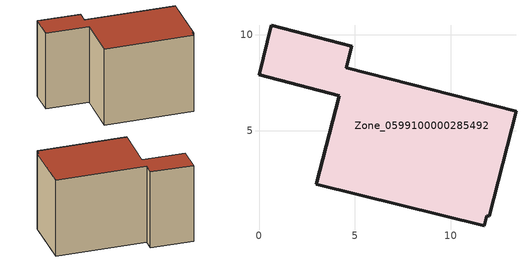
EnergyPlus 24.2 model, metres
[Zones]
Zone_0599100000285492
 floor ground (C_G): 11.89,0.56 11.75,0.04 3,2.19 4.2,6.83 0,7.92 0.65,10.49 4.84,9.39 4.55,8.27 13.42,6.02 12.03,0.52 z0.02
 wall outside (C_F): 4.55,8.27 4.84,9.39 0.65,10.49 0,7.92 4.2,6.83 3,2.19 11.75,0.04 11.89,0.56 12.03,0.52 13.42,6.02 4.55,8.27 z0.02:8.22
 roof outside (C_R): 12.03,0.52 13.42,6.02 4.55,8.27 4.84,9.39 0.65,10.49 0,7.92 4.2,6.83 3,2.19 11.75,0.04 11.89,0.56 z8.22
[BUILDING]
Pand.0599100000285492: North Axis=0; Terrain=City; Loads Convergence Tolerance Value=0.04; Temperature Convergence Tolerance Value=0.4; Solar Distribution=FullExterior; Maximum Number of Warmup Days=25; Minimum Number of Warmup Days=1
[Site:Location]
Rotterdam.The.Hague.AP_ZH_NLD Design_Conditions: Latitude=51.96; Longitude=4.45; Time Zone=1; Elevation=-4.5
[SITE:GROUNDTEMPERATURE:BUILDINGSURFACE]
18, 18, 18, 18, 18, 18, 18, 18, 18, 18, 18, 18
[MATERIAL] Thermal Absorptance=0.9; Solar Absorptance=0.7; Visible Absorptance=0.7
Name | Roughness | Thickness | Conductivity | Density | Specific Heat
G.D.1965 | MediumSmooth | 0.15 | 1 | 540 | 1210
F.D.1965 | Rough | 0.3 | 0.857143 | 1920 | 840
R.D.1965 | MediumRough | 0.2 | 0.08 | 1500 | 1000
[CONSTRUCTION]
C_G: G.D.1965
C_F: F.D.1965
C_R: R.D.1965
[ZONE]
Zone_0599100000285492: Type=1; Multiplier=1; Ceiling Height=Autocalculate; Volume=Autocalculate; Floor Area=autocalculate; Part of Total Floor Area=Yes
[ZONEINFILTRATION:DESIGNFLOWRATE]
Infil_Zone_0599100000285492: Zone or ZoneList or Space or SpaceList=Zone_0599100000285492; Schedule=AlwaysOn; Design Flow Rate Calculation Method=Flow/Area; Flow Rate per Floor Area=0.0042; Constant Term Coefficient=1; Temperature Term Coefficient=0; Velocity Term Coefficient=0; Velocity Squared Term Coefficient=0
[HVACTEMPLATE:ZONE:IDEALLOADSAIRSYSTEM]
Zone_0599100000285492: Maximum Heating Supply Air Temperature=50; Minimum Cooling Supply Air Temperature=13; Maximum Heating Supply Air Humidity Ratio=0.0156; Minimum Cooling Supply Air Humidity Ratio=0.0077; Heating Limit=NoLimit; Cooling Limit=NoLimit; Dehumidification Control Type=ConstantSensibleHeatRatio; Cooling Sensible Heat Ratio=0.7; Dehumidification Setpoint=60; Humidification Control Type=None; Humidification Setpoint=30; Outdoor Air Method=None; Outdoor Air Flow Rate per Person=0.00944; Outdoor Air Flow Rate per Zone Floor Area=0; Outdoor Air Flow Rate per Zone=0; Demand Controlled Ventilation Type=None; Outdoor Air Economizer Type=NoEconomizer; Heat Recovery Type=None; Sensible Heat Recovery Effectiveness=0.7; Latent Heat Recovery Effectiveness=0.65
[ZONECONTROL:THERMOSTAT]
ThermostatControl_Zone_0599100000285492: Zone or ZoneList=Zone_0599100000285492; Control Type Schedule=DualSetpointControlType; Control 1=Thermostat_Zone_0599100000285492; Temperature Difference Between Cutout And Setpoint=0
[THERMOSTATSETPOINT:DUALSETPOINT]
Thermostat_Zone_0599100000285492: Heating Setpoint Temperature Schedule=HeatingSetpoint_Zone_0599100000285492; Cooling Setpoint Temperature Schedule=CoolingSetpoint_Zone_0599100000285492
[SCHEDULE:COMPACT]
HeatingSetpoint_Zone_0599100000285492: Through: 12/31, For: AllDays, Until: 24:00, 21
CoolingSetpoint_Zone_0599100000285492: Through: 12/31, For: AllDays, Until: 24:00, 24
DualSetpointControlType: Through: 12/31, For: AllDays, Until: 24:00, 4
AlwaysOn: Through: 12/31, For: AllDays, Until: 24:00, 1
